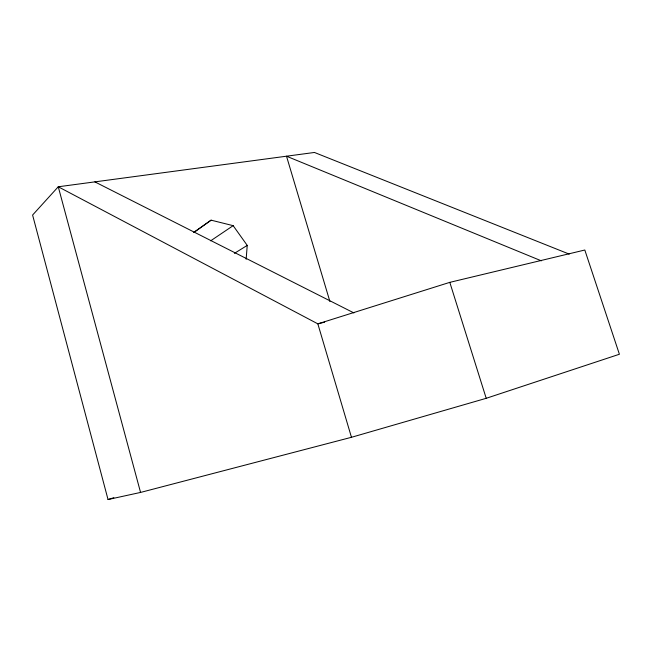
<?xml version="1.0" encoding="UTF-8"?>
<svg xmlns="http://www.w3.org/2000/svg" width="652" height="652" viewBox="0 0 652 652"><rect width="100%" height="100%" fill="white"/><g stroke="black" fill="none" stroke-linecap="round" stroke-linejoin="round"><path stroke-width="0.98" d="M246.154 259.268L247.23 245.397L233.155 225.665L211.101 220.164L193.652 232.479M194.54 231.973L211.101 220.164M210.637 240.832L233.155 225.665M234.418 253.351L247.23 245.397M486.213 398.307L619.4 354.248L584.811 250.018L449.807 282.357L317.842 323.848L58.264 186.774L32.6 215.038L108.036 499.538L140.563 492.431L351.461 437.296L486.213 398.307L449.807 282.357M108.036 499.538L113.855 497.688M324.631 322.178L317.842 323.848L351.461 437.296M569.212 254.109L314.451 152.462L58.264 186.774L140.563 492.431M541.364 260.841L286.505 156.203L329.896 301.501M94.866 181.875L353.906 312.927"/></g></svg>
